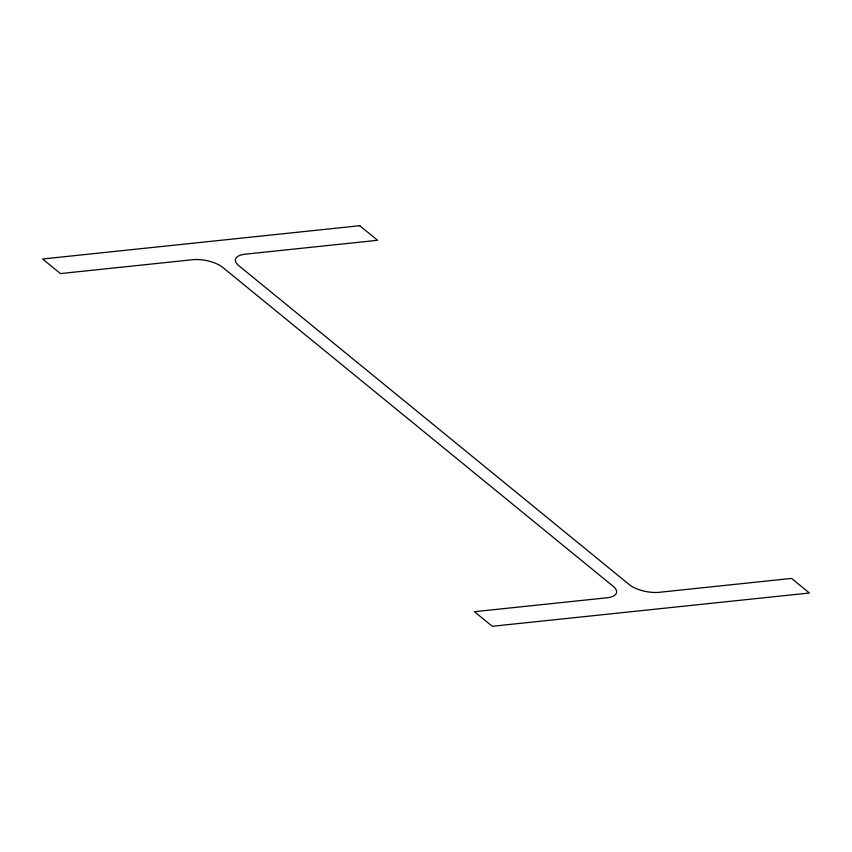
<?xml version="1.0" encoding="UTF-8"?>
<svg xmlns="http://www.w3.org/2000/svg" width="852" height="852" viewBox="0 0 852 852"><rect width="100%" height="100%" fill="white"/><g stroke="black" fill="none" stroke-linecap="round" stroke-linejoin="round"><path stroke-width="1.28" d="M359.725 225.716L42.6 258.997L60.46 273.588L192.765 259.7A22.045 8.967 11.4 0 1 222.755 267.411L613.152 586.283A22.045 8.967 11.4 0 1 606.731 597.816L474.426 611.704L492.275 626.284L809.4 593.003L791.54 578.412L659.235 592.3A22.045 8.967 11.4 0 1 629.245 584.589L238.848 265.717A22.045 8.967 11.4 0 1 245.269 254.184L377.574 240.296L359.725 225.716"/></g></svg>
